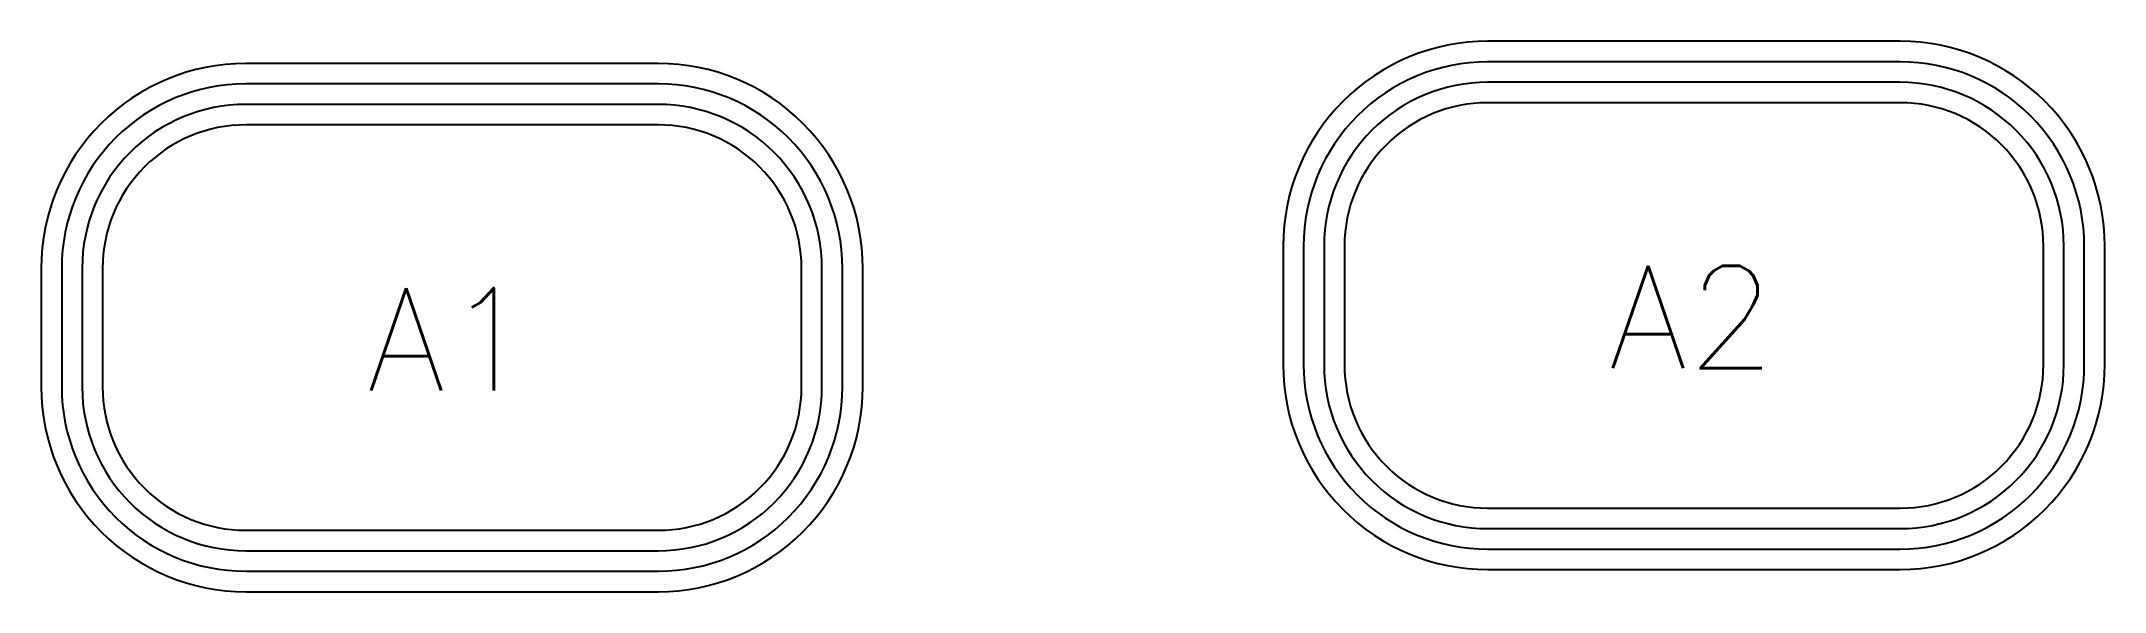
# Model space of a CAD drawing. Header units: feet. Extents: x 2243 to 2646, y 7376 to 7484.
import ezdxf

# ---------------------------------------------------------------- set-up
doc = ezdxf.new("R2010")
doc.units = ezdxf.units.FT
doc.header["$MEASUREMENT"] = 0
doc.styles.get("Standard").update_dxf_attribs({"font": 'simplex.shx'})

msp = doc.modelspace()

# ---------------------------------------------------------------- linework, layer by layer
at = {"flags": 128}
for points, elevation in [([(2485.55, 7443.76), (2485.55, 7420.54, 0.414214), (2525.55, 7380.54), (2606.33, 7380.54, 0.414214), (2646.33, 7420.54), (2646.33, 7443.76, 0.414214), (2606.33, 7483.76), (2525.55, 7483.76, 0.414214)], 1200), ([(2242.52, 7439.43), (2242.52, 7416.21, 0.414214), (2282.52, 7376.21), (2363.3, 7376.21, 0.414214), (2403.3, 7416.21), (2403.3, 7439.43, 0.414214), (2363.3, 7479.43), (2282.52, 7479.43, 0.414214)], 1200), ([(2489.55, 7443.76), (2489.55, 7420.54, 0.414214), (2525.55, 7384.54), (2606.33, 7384.54, 0.414214), (2642.33, 7420.54), (2642.33, 7443.76, 0.414214), (2606.33, 7479.76), (2525.55, 7479.76, 0.414214)], 1199), ([(2246.52, 7439.43), (2246.52, 7416.21, 0.414214), (2282.52, 7380.21), (2363.3, 7380.21, 0.414214), (2399.3, 7416.21), (2399.3, 7439.43, 0.414214), (2363.3, 7475.43), (2282.52, 7475.43, 0.414214)], 1199), ([(2493.55, 7443.76), (2493.55, 7420.54, 0.414214), (2525.55, 7388.54), (2606.33, 7388.54, 0.414214), (2638.33, 7420.54), (2638.33, 7443.76, 0.414214), (2606.33, 7475.76), (2525.55, 7475.76, 0.414214)], 1198), ([(2250.52, 7439.43), (2250.52, 7416.21, 0.414214), (2282.52, 7384.21), (2363.3, 7384.21, 0.414214), (2395.3, 7416.21), (2395.3, 7439.43, 0.414214), (2363.3, 7471.43), (2282.52, 7471.43, 0.414214)], 1198), ([(2497.55, 7443.76), (2497.55, 7420.54, 0.414214), (2525.55, 7392.54), (2606.33, 7392.54, 0.414214), (2634.33, 7420.54), (2634.33, 7443.76, 0.414214), (2606.33, 7471.76), (2525.55, 7471.76, 0.414214)], 1197), ([(2254.52, 7439.43), (2254.52, 7416.21, 0.414214), (2282.52, 7388.21), (2363.3, 7388.21, 0.414214), (2391.3, 7416.21), (2391.3, 7439.43, 0.414214), (2363.3, 7467.43), (2282.52, 7467.43, 0.414214)], 1197)]:
    msp.add_lwpolyline(points, format="xyb", close=True, dxfattribs=dict(at, elevation=elevation))

# ---------------------------------------------------------------- texts
at = {"char_height": 20, "attachment_point": 1}
for s, insert in [('A2', (2549.24, 7439.88)), ('A1', (2306.21, 7435.55))]:
    msp.add_mtext_dynamic_manual_height_columns(s, width=74.8267, gutter_width=1, heights=[0], dxfattribs=dict(at, insert=insert))

doc.saveas('drawing.dxf')
